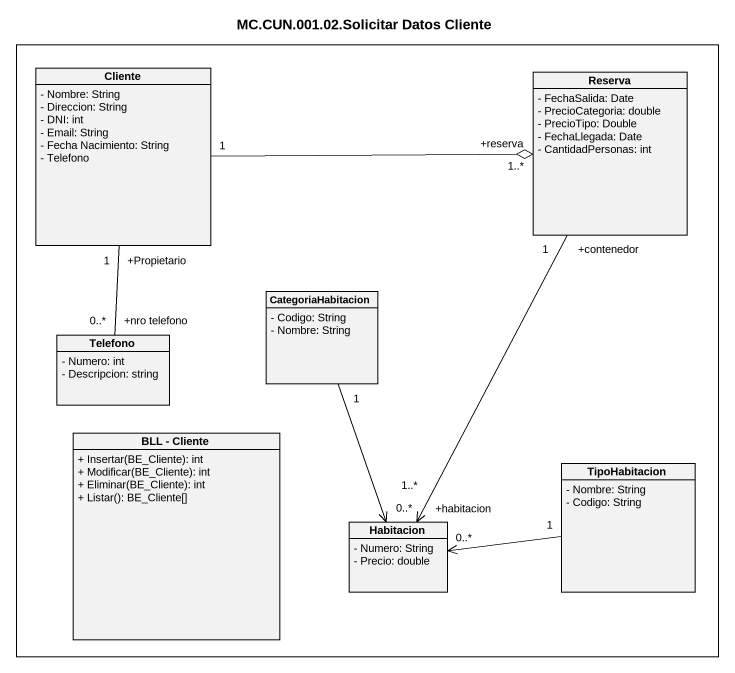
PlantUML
@startuml
title MC.CUN.001.02.Solicitar Datos Cliente
hide circle
hide empty members
skinparam classAttributeIconSize 0
rectangle " " as rectangle1 {
  class Cliente {
    - Nombre: String
    - Direccion: String
    - DNI: int
    - Email: String
    - Fecha Nacimiento: String
    - Telefono
  }
  class Reserva {
    - FechaSalida: Date
    - PrecioCategoria: double
    - PrecioTipo: Double
    - FechaLlegada: Date
    - CantidadPersonas: int
  }
  class CategoriaHabitacion {
    - Codigo: String
    - Nombre: String
  }
  class Telefono {
    - Numero: int
    - Descripcion: string
  }
  class "BLL - Cliente" as BLL_Cliente {
    + Insertar(BE_Cliente): int
    + Modificar(BE_Cliente): int
    + Eliminar(BE_Cliente): int
    + Listar(): BE_Cliente[]
  }
  class TipoHabitacion {
    - Nombre: String
    - Codigo: String
  }
  class Habitacion {
    - Numero: String
    - Precio: double
  }
}
Cliente "1" -right-o "+reserva\n1..*" Reserva
Cliente "+Propietario\n1" -- "+nro telefono\n0..*" Telefono
Reserva "+contenedor\n1" --> "+habitacion\n1..*" Habitacion
CategoriaHabitacion "1" --> "0..*" Habitacion
TipoHabitacion "1" -left-> "0..*" Habitacion
@enduml
